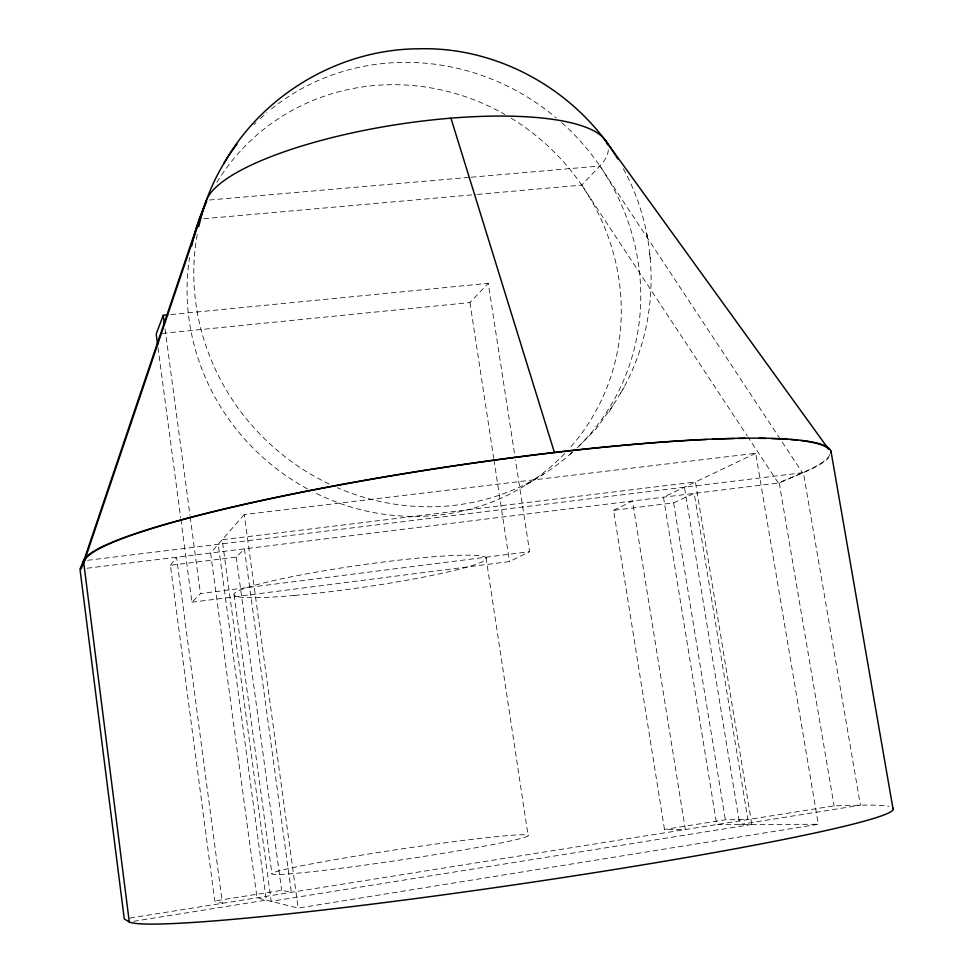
<?xml version="1.0" encoding="UTF-8"?>
<svg xmlns="http://www.w3.org/2000/svg" width="973" height="973" viewBox="0 0 973 973"><rect width="100%" height="100%" fill="white"/><g stroke="black" fill="none" stroke-linecap="round" stroke-linejoin="round"><path stroke-width="0.73" stroke-dasharray="4.87 3.65" d="M620.385 393.53C660.813 325.31 661.275 235.685 622.197 166.76M577.171 448.006L596.327 428.485L613.039 405.449M609.256 411.615L624.107 387.461M170.409 565.289L176.563 557.201L222.428 903.309L214.753 900.949L170.409 565.289L236.269 557.115L244.405 548.845L291.365 892.314L281.635 890.319L214.753 900.949M244.247 514.535L210.606 553.005L257.018 897.787L298.164 908.064L818.305 824.277L755.693 453.296L244.247 514.535L298.164 908.064M162.248 333.423L469.947 302.567L488.264 283.313L514.595 454.221M477.427 194.381L581.72 185.101L599.903 165.994A203.698 54.05 -8.7 0 0 608.295 148.857M180.881 519.363L191.912 602.238L200.426 593.566L529.604 551.667L515.52 460.217M570.397 454.05L572.659 452.031M526.563 484.578L543.603 474.094M191.912 602.238L509.499 561.555L529.604 551.667M613.574 510.326L632.511 500.998L685.333 829.543L664.486 829.446L613.574 510.326L673.632 502.871L694.199 493.396L747.896 819.57L725.371 819.777L664.486 829.446M755.693 453.296L663.464 497.179L716.724 824.545L818.305 824.277M829.714 454.683A377.135 41.839 -8.5 0 1 802.457 472.744L778.327 483.022L748.213 437.376M87.035 568.244L779.215 482.912L803.382 472.635A378.205 41.973 -8.5 0 0 828.619 457.809M129.859 918.05L834.092 805.839L860.412 805.206A386.439 20.457 -8.3 0 1 888.981 806.386M133.642 921.297L266.31 900.11L218.207 544.308M87.57 560.314L803.382 472.635L860.412 805.206L739.76 824.484L684.42 487.205M170.798 314.571L488.264 283.313M203.856 218.73L475.919 194.515M209.426 200.012L469.74 177.329M471.26 177.208L599.903 165.994L802.457 472.744M581.72 185.101L747.373 436.111M779.215 482.912L834.092 805.839M673.632 502.871L725.371 819.777M469.947 302.567L493.725 458.259M493.956 459.755L509.499 561.555M486.05 557.724L528.132 835.758A129.543 5.388 -8.5 0 1 332.705 869.303A129.543 5.388 -8.5 0 1 339.322 858.879A129.543 5.388 -8.5 0 1 528.132 835.758M646.729 233.338L647.434 238.117M649.636 253.734L650.414 259.037M236.269 557.115L281.635 890.319M234.067 594.758L271.917 873.669M165.045 328.85L189.978 515.349M190.173 516.858L200.426 593.566M158.015 347.592L180.674 517.855M572.015 452.603A228.546 217.003 41.8 0 1 337.315 487.704M329.239 484.043A228.546 217.003 41.8 0 1 197.896 230.966M254.026 124.653A228.546 217.003 41.8 0 1 256.081 122.598M260.302 118.572A228.546 217.003 41.8 0 1 266.845 112.746M271.394 108.976A228.546 217.003 41.8 0 1 556.313 117.94M561.847 122.72A228.546 217.003 41.8 0 1 578.436 446.558M564.705 453.527A221.759 211.092 41.6 0 1 314.133 492.387M307.468 488.908A221.759 211.092 41.6 0 1 189.553 257.48M216.833 182.462A221.759 211.092 41.6 0 1 504.951 114.486M511.166 118.159A221.759 211.092 41.6 0 1 568.804 449.112M751.825 824.447L271.175 901.326L222.197 539.747L695.391 481.988L751.825 824.447M294.685 595.427A127.39 11.165 -8.2 0 0 486.172 558.514A127.39 11.165 -8.2 0 0 299.489 575.201A127.39 11.165 -8.2 0 0 294.685 595.427"/><path stroke-width="1.46" d="M83.447 561.786L199.331 219.132L206.398 200.28A203.698 54.05 -8.7 0 1 409.353 122.744A203.698 54.05 -8.7 0 1 607.639 144.843M81.014 568.986L84.554 560.679L206.398 200.28M167.77 314.875L163.233 315.313L156.215 334.031L157.614 344.576M831.112 453.272A378.205 41.973 -8.5 0 0 470.093 463.44A378.205 41.973 -8.5 0 0 83.483 560.813L79.981 569.108L124.264 918.95L129.3 921.99A386.439 20.457 -8.3 0 0 533.35 882.037A386.439 20.457 -8.3 0 0 892.606 807.882M223.644 163.853C262.369 94.782 339.346 49.051 418.645 48.808C498.468 46.363 576.843 90.732 617.782 158.964M604.282 138.908L828.315 448.784M450.937 118.171L554.452 452.579M830.978 451.144L893.019 808.867M163.233 315.313L164.437 324.337M83.483 560.813L129.3 921.99M198.808 226.6A228.546 217.003 41.8 0 1 237.035 144.138M84.554 560.679A377.135 41.839 -8.5 0 1 314.17 489.845A377.135 41.839 -8.5 0 1 706.678 439.48M712.552 439.224A377.135 41.839 -8.5 0 1 734.177 438.531M738.373 438.446A377.135 41.839 -8.5 0 1 745.549 438.349M758.794 438.337A377.135 41.839 -8.5 0 1 766.006 438.434M771.674 438.58A377.135 41.839 -8.5 0 1 787.364 439.322M790.161 439.528A377.135 41.839 -8.5 0 1 797.653 440.21M800.682 440.55A377.135 41.839 -8.5 0 1 828.911 449.441M191.645 246.12A221.759 211.092 41.6 0 1 206.726 201.277"/></g></svg>
